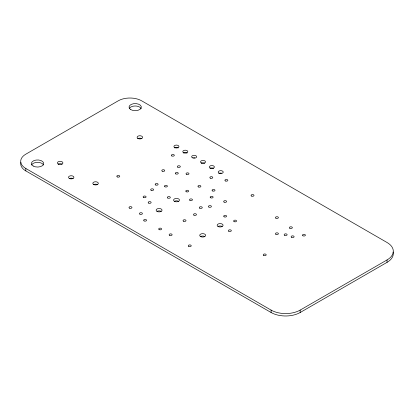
<?xml version="1.0" encoding="UTF-8"?>
<svg xmlns="http://www.w3.org/2000/svg" width="414" height="414" viewBox="0 0 414 414"><rect width="100%" height="100%" fill="white"/><g stroke="black" fill="none" stroke-linecap="round" stroke-linejoin="round"><path stroke-width="0.62" d="M25.844 168.503L271.092 310.096A20.56 11.871 0 0 0 300.171 310.096L387.043 259.94A21.368 12.337 0 0 0 387.043 242.495L141.635 100.809A16.529 9.543 0 0 0 118.254 100.809L25.844 154.158A17.564 10.143 0 0 0 25.844 168.503L25.844 170.92L271.092 312.508A20.56 11.871 0 0 0 300.171 312.508L387.043 262.357A21.368 12.337 0 0 0 393.119 252.022M387.043 259.94L387.043 262.357M300.171 310.096L300.171 312.508M271.092 310.096L271.092 312.508M218.018 226.489A2.96 1.708 0 0 0 222.97 225.723A2.96 1.708 0 0 0 219.342 223.632A2.96 1.708 0 0 0 218.018 226.489A2.96 1.708 0 0 1 222.204 226.489M174.434 201.323A2.96 1.708 0 0 0 179.381 200.557A2.96 1.708 0 0 0 175.759 198.466A2.96 1.708 0 0 0 174.434 201.323A2.96 1.708 0 0 1 178.615 201.323M200.583 236.554A2.96 1.708 0 0 0 205.535 235.789A2.96 1.708 0 0 0 201.908 233.698A2.96 1.708 0 0 0 200.583 236.554A2.96 1.708 0 0 1 204.77 236.554M156.999 211.388A2.96 1.708 0 0 0 161.946 210.622A2.96 1.708 0 0 0 158.324 208.532A2.96 1.708 0 0 0 156.999 211.388A2.96 1.708 0 0 1 161.181 211.388M25.844 170.92A17.564 10.143 0 0 1 20.85 162.423M69.288 178.62A2.712 1.568 0 0 1 73.123 178.62M31.604 165A6.163 3.56 0 0 1 37.555 162.36A6.163 3.56 0 0 1 43.511 165M129.235 108.634A6.163 3.56 0 0 1 135.187 105.994A6.163 3.56 0 0 1 141.143 108.634M93.626 184.644A2.758 1.594 0 0 1 97.523 184.644M58.198 164.187A2.758 1.594 0 0 1 62.095 164.187M137.909 138.623A2.758 1.594 0 0 1 141.805 138.623M218.954 173.497A2.505 1.444 0 0 1 221.371 173.119M210.095 168.384A2.505 1.444 0 0 1 213.64 168.384M201.24 163.266A2.505 1.444 0 0 1 204.78 163.266M193.504 157.781A2.505 1.444 0 0 1 194.803 157.781M183.526 153.04A2.505 1.444 0 0 1 187.066 153.04M174.667 147.927A2.505 1.444 0 0 1 178.211 147.927M225.325 180.934A1.48 0.854 0 0 0 227.798 180.551A1.48 0.854 0 0 0 225.987 179.505A1.48 0.854 0 0 0 225.325 180.934M251.474 196.034A1.48 0.854 0 0 0 253.948 195.651A1.48 0.854 0 0 0 252.136 194.601A1.48 0.854 0 0 0 251.474 196.034M289.831 228.243A1.48 0.854 0 0 0 292.305 227.86A1.48 0.854 0 0 0 290.493 226.815A1.48 0.854 0 0 0 289.831 228.243M302.893 235.783A1.48 0.854 0 0 0 305.366 235.4A1.48 0.854 0 0 0 303.555 234.355A1.48 0.854 0 0 0 302.893 235.783M155.586 184.96A1.48 0.854 0 0 0 158.06 184.577A1.48 0.854 0 0 0 156.249 183.531A1.48 0.854 0 0 0 155.586 184.96M175.753 173.885A1.48 0.854 0 0 0 178.227 173.502A1.48 0.854 0 0 0 176.416 172.457A1.48 0.854 0 0 0 175.753 173.885M139.896 214.152A1.48 0.854 0 0 0 142.369 213.769A1.48 0.854 0 0 0 140.558 212.724A1.48 0.854 0 0 0 139.896 214.152M167.799 198.037A1.48 0.854 0 0 0 170.273 197.654A1.48 0.854 0 0 0 168.462 196.609A1.48 0.854 0 0 0 167.799 198.037M148.61 203.077A1.48 0.854 0 0 0 151.084 202.694A1.48 0.854 0 0 0 149.273 201.649A1.48 0.854 0 0 0 148.61 203.077M129.432 208.113A1.48 0.854 0 0 0 131.911 207.73A1.48 0.854 0 0 0 130.1 206.679A1.48 0.854 0 0 0 129.432 208.113M193.938 215.156A1.48 0.854 0 0 0 196.417 214.773A1.48 0.854 0 0 0 194.606 213.727A1.48 0.854 0 0 0 193.938 215.156M183.48 221.195A1.48 0.854 0 0 0 185.953 220.812A1.48 0.854 0 0 0 184.142 219.767A1.48 0.854 0 0 0 183.48 221.195M169.59 235.318A1.48 0.854 0 0 0 172.064 234.935A1.48 0.854 0 0 0 170.252 233.889A1.48 0.854 0 0 0 169.59 235.318M188.712 246.361A1.48 0.854 0 0 0 191.185 245.978A1.48 0.854 0 0 0 189.374 244.933A1.48 0.854 0 0 0 188.712 246.361M275.884 234.283A1.48 0.854 0 0 0 278.358 233.9A1.48 0.854 0 0 0 276.547 232.854A1.48 0.854 0 0 0 275.884 234.283M275.884 218.178A1.48 0.854 0 0 0 278.358 217.795A1.48 0.854 0 0 0 276.547 216.75A1.48 0.854 0 0 0 275.884 218.178M263.677 255.417A1.48 0.854 0 0 0 266.155 255.034A1.48 0.854 0 0 0 264.339 253.989A1.48 0.854 0 0 0 263.677 255.417M291.575 237.3A1.48 0.854 0 0 0 294.049 236.917A1.48 0.854 0 0 0 292.237 235.871A1.48 0.854 0 0 0 291.575 237.3M144.067 220.9A1.48 0.854 0 0 0 146.54 220.517A1.48 0.854 0 0 0 144.729 219.467A1.48 0.854 0 0 0 144.067 220.9M159.121 229.589A1.48 0.854 0 0 0 161.595 229.206A1.48 0.854 0 0 0 159.783 228.161A1.48 0.854 0 0 0 159.121 229.589M151.12 190.264A1.48 0.854 0 0 0 153.599 189.881A1.48 0.854 0 0 0 151.788 188.836A1.48 0.854 0 0 0 151.12 190.264M177.803 167.194A1.48 0.854 0 0 0 180.276 166.811A1.48 0.854 0 0 0 178.465 165.766A1.48 0.854 0 0 0 177.803 167.194M208.884 207.062A1.48 0.854 0 0 0 211.363 206.679A1.48 0.854 0 0 0 209.546 205.629A1.48 0.854 0 0 0 208.884 207.062M198.368 186.926A1.48 0.854 0 0 0 200.842 186.543A1.48 0.854 0 0 0 199.03 185.498A1.48 0.854 0 0 0 198.368 186.926M224.103 202.104A1.48 0.854 0 0 0 226.582 201.721A1.48 0.854 0 0 0 224.771 200.676A1.48 0.854 0 0 0 224.103 202.104M224.109 216.807A1.48 0.854 0 0 0 226.582 216.424A1.48 0.854 0 0 0 224.771 215.378A1.48 0.854 0 0 0 224.109 216.807M234.07 221.599A1.48 0.854 0 0 0 236.544 221.216A1.48 0.854 0 0 0 234.733 220.17A1.48 0.854 0 0 0 234.07 221.599M212.48 190.921A1.48 0.854 0 0 0 214.954 190.538A1.48 0.854 0 0 0 213.143 189.493A1.48 0.854 0 0 0 212.48 190.921M162.221 171.173A1.48 0.854 0 0 0 164.694 170.791A1.48 0.854 0 0 0 162.883 169.745A1.48 0.854 0 0 0 162.221 171.173M143.565 197.473A1.48 0.854 0 0 0 146.044 197.09A1.48 0.854 0 0 0 144.227 196.045A1.48 0.854 0 0 0 143.565 197.473M210.271 178.139A1.48 0.854 0 0 0 212.744 177.756A1.48 0.854 0 0 0 210.933 176.711A1.48 0.854 0 0 0 210.271 178.139M171.8 155.928A1.48 0.854 0 0 0 174.273 155.545A1.48 0.854 0 0 0 172.462 154.5A1.48 0.854 0 0 0 171.8 155.928M199.75 208.18A1.48 0.854 0 0 0 202.223 207.797A1.48 0.854 0 0 0 200.412 206.752A1.48 0.854 0 0 0 199.75 208.18M186.191 191.723A1.48 0.854 0 0 0 188.665 191.34A1.48 0.854 0 0 0 186.854 190.295A1.48 0.854 0 0 0 186.191 191.723M210.597 197.763A1.48 0.854 0 0 0 213.07 197.38A1.48 0.854 0 0 0 211.259 196.334A1.48 0.854 0 0 0 210.597 197.763M117.229 176.907A1.48 0.854 0 0 0 119.703 176.524A1.48 0.854 0 0 0 117.892 175.479A1.48 0.854 0 0 0 117.229 176.907M186.466 174.304A1.48 0.854 0 0 0 188.939 173.921A1.48 0.854 0 0 0 187.128 172.871A1.48 0.854 0 0 0 186.466 174.304M164.875 186.766A1.48 0.854 0 0 0 167.354 186.383A1.48 0.854 0 0 0 165.543 185.337A1.48 0.854 0 0 0 164.875 186.766M69.288 178.418A2.712 1.568 0 0 0 73.821 177.715A2.712 1.568 0 0 0 70.499 175.8A2.712 1.568 0 0 0 69.288 178.418M33.198 166.019A6.163 3.56 0 0 0 43.511 164.425A6.163 3.56 0 0 0 35.961 160.068A6.163 3.56 0 0 0 33.198 166.019M130.829 109.653A6.163 3.56 0 0 0 141.143 108.059A6.163 3.56 0 0 0 133.593 103.697A6.163 3.56 0 0 0 130.829 109.653M189.933 200.345A1.48 0.854 0 0 0 192.406 199.962A1.48 0.854 0 0 0 190.595 198.917A1.48 0.854 0 0 0 189.933 200.345M284.599 235.287A1.48 0.854 0 0 0 287.073 234.904A1.48 0.854 0 0 0 285.262 233.858A1.48 0.854 0 0 0 284.599 235.287M228.807 231.26A1.48 0.854 0 0 0 231.286 230.877A1.48 0.854 0 0 0 229.475 229.832A1.48 0.854 0 0 0 228.807 231.26M93.626 184.478A2.758 1.594 0 0 0 98.237 183.764A2.758 1.594 0 0 0 94.858 181.813A2.758 1.594 0 0 0 93.626 184.478M58.198 164.022A2.758 1.594 0 0 0 62.809 163.307A2.758 1.594 0 0 0 59.435 161.362A2.758 1.594 0 0 0 58.198 164.022M137.909 138.457A2.758 1.594 0 0 0 142.519 137.743A2.758 1.594 0 0 0 139.14 135.792A2.758 1.594 0 0 0 137.909 138.457M218.954 173.124A2.505 1.444 0 0 0 223.141 172.478A2.505 1.444 0 0 0 220.077 170.703A2.505 1.444 0 0 0 218.954 173.124M210.095 168.012A2.505 1.444 0 0 0 214.286 167.365A2.505 1.444 0 0 0 211.218 165.59A2.505 1.444 0 0 0 210.095 168.012M201.24 162.899A2.505 1.444 0 0 0 205.432 162.252A2.505 1.444 0 0 0 202.363 160.477A2.505 1.444 0 0 0 201.24 162.899M192.381 157.786A2.505 1.444 0 0 0 196.572 157.139A2.505 1.444 0 0 0 193.504 155.364A2.505 1.444 0 0 0 192.381 157.786M183.526 152.673A2.505 1.444 0 0 0 187.718 152.021A2.505 1.444 0 0 0 184.649 150.251A2.505 1.444 0 0 0 183.526 152.673M174.667 147.56A2.505 1.444 0 0 0 178.858 146.908A2.505 1.444 0 0 0 175.79 145.138A2.505 1.444 0 0 0 174.667 147.56"/></g></svg>
